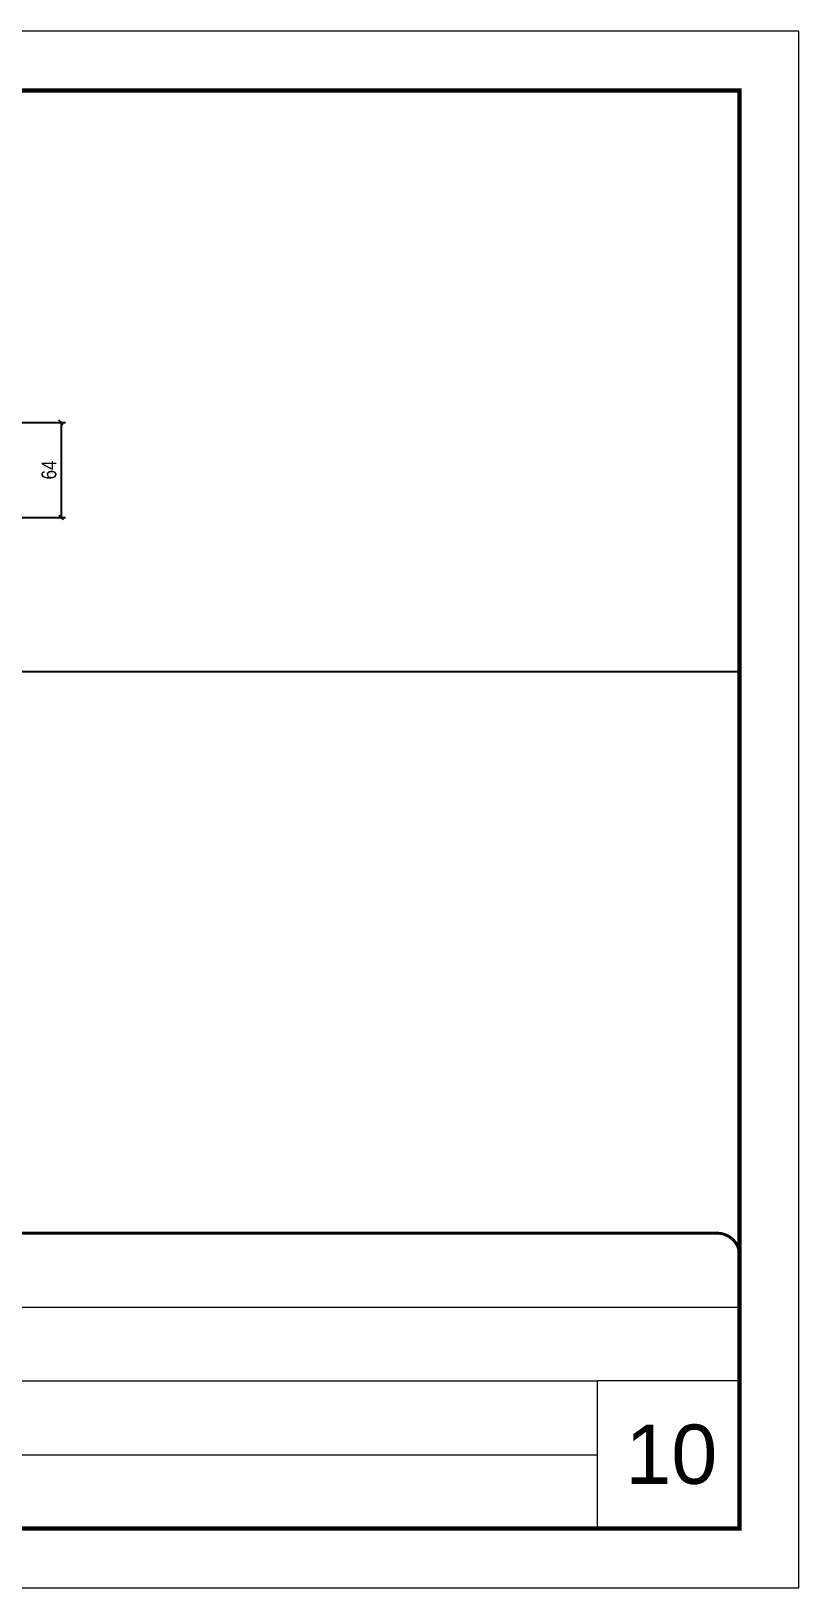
# Model space of a CAD drawing. Extents: x 3309 to 9590, y -2522 to 15424.
# Drawn here: x 5875 to 6393, y 11261 to 12311 of the extents above; entities that cross this region are included whole.
import ezdxf

# ---------------------------------------------------------------- set-up
doc = ezdxf.new("R2010")
doc.units = 0
doc.linetypes.add('CONTINUO', pattern=[0])
doc.linetypes.add('DASHED', pattern=[0.75, 0.5, -0.25])
for name, color, linetype, lineweight in [('CARIMBO', 255, 'Continuous', 9), ('Folhas', 255, 'Continuous', 9), ('SARRAFO DE PRESSAO', 251, 'DASHED', 9)]:
    doc.layers.add(name, color=color, linetype=linetype, lineweight=lineweight)
doc.layers.add('COTA', color=241, linetype='Continuous')
doc.styles.add('ARIAL', font='arial.ttf')
doc.styles.add('COTA TECNICA', font='techl___.ttf', dxfattribs={"height": 10})
doc.dimstyles.new('PAINEL', dxfattribs={"dimtxt": 10, "dimasz": 3, "dimexe": 3, "dimexo": 3, "dimgap": 3, "dimtad": 1, "dimdec": 1, "dimzin": 12, "dimdsep": 46, "dimtxsty": 'COTA TECNICA', "dimblk1": 'OBLIQUE', "dimblk2": 'OBLIQUE', "dimsah": 1, "dimcen": 0.9, "dimclrd": 4, "dimclre": 4, "dimclrt": 240, "dimadec": 1, "dimazin": 3, "dimtfac": 1, "dimtdec": 1, "dimtmove": 0, "dimatfit": 3, "dimfxl": 1, "dimtolj": 1, "dimtzin": 12, "dimarcsym": 0})

# ---------------------------------------------------------------- blocks, each defined once
blk = doc.blocks.new('9999999999')
at = {"color": 30, "linetype": 'CONTINUO'}
for p, q in [((98564.6, 34379.6), (99584, 34379.6)), ((98564.6, 34329.8), (99488, 34329.8)), ((99584, 34329.8), (99488, 34329.8)), ((99488, 34329.8), (99488, 34230.2)), ((98564.6, 34280), (99488, 34280))]:
    blk.add_line(p, q, dxfattribs=at)
at = {"color": 30, "linetype": 'CONTINUO', "const_width": 2}
blk.add_lwpolyline([(99584, 34230.2), (99584, 34414.4, 0.414214), (99569, 34429.4), (98229, 34429.4, 0.414214), (98214, 34414.4), (98214, 34245.2, 0.414214), (98229, 34230.2), (99584, 34230.2)], format="xyb", dxfattribs=at)
at = {"layer": 'Folhas'}
blk.add_lwpolyline([(98139, 34190.2), (99624, 34190.2), (99624, 35240.2), (98139, 35240.2)], close=True, dxfattribs=at)
at = {"layer": 'Folhas', "color": 30, "const_width": 3}
blk.add_lwpolyline([(98214, 34230.2), (99584, 34230.2), (99584, 35200.2), (98214, 35200.2)], close=True, dxfattribs=at)
blk = doc.blocks.new('_Oblique')
at = {"color": 0, "linetype": 'ByBlock', "lineweight": -2}
blk.add_line((-0.5, -0.5), (0.5, 0.5), dxfattribs=at)
blk = doc.blocks.new('*D1247')
at = {"layer": 'COTA', "color": 4, "lineweight": -2, "transparency": 16777216}
for p, q in [((5856, 12046.7), (5898.2, 12046.7)), ((5895.2, 12046.7), (5895.2, 11982.7)), ((5856, 11982.7), (5898.2, 11982.7))]:
    blk.add_line(p, q, dxfattribs=at)
at = {"layer": 'Defpoints', "color": 0, "transparency": 16777216}
for p in [(5853, 12046.7), (5853, 11982.7), (5895.2, 11982.7)]:
    blk.add_point(p, dxfattribs=at)
at = {"layer": 'COTA', "color": 4, "lineweight": -2, "transparency": 16777216, "xscale": 3, "yscale": 3, "zscale": 3}
for p, rotation in [((5895.2, 12046.7), 90), ((5895.2, 11982.7), 270)]:
    blk.add_blockref('_Oblique', p, dxfattribs=dict(at, rotation=rotation))
at = {"layer": 'COTA', "color": 240, "transparency": 16777216, "insert": (5887.1, 12014.7), "char_height": 10, "attachment_point": 5, "rotation": 90, "style": 'COTA TECNICA'}
blk.add_mtext('\\A1;64', dxfattribs=at)

msp = doc.modelspace()

# ---------------------------------------------------------------- linework, layer by layer
at = {"layer": 'COTA'}
msp.add_line((4982.87, 11878.83), (6352.87, 11878.83), dxfattribs=at)

# ---------------------------------------------------------------- block references
at = {"layer": 'SARRAFO DE PRESSAO', "color": 6, "linetype": 'ByBlock'}
msp.add_blockref('9999999999', (-93231.11, -22929.5), dxfattribs=at)

# ---------------------------------------------------------------- texts
at = {"layer": 'CARIMBO', "style": 'ARIAL'}
msp.add_text('10', height=40, dxfattribs=at).set_placement((6275.73, 11330.85))

# ---------------------------------------------------------------- dimensions: what is measured, and where the dimension line sits
at = {"layer": 'COTA'}
dim = msp.add_linear_dim(base=(5895.16, 11982.67), p1=(5852.96, 12046.67), p2=(5852.96, 11982.67), angle=90, dimstyle='PAINEL', dxfattribs=at)
dim.commit()
dim.dimension.update_dxf_attribs({"geometry": '*D1247', "text_midpoint": (5887.06, 12014.67)})

doc.saveas('drawing.dxf')
